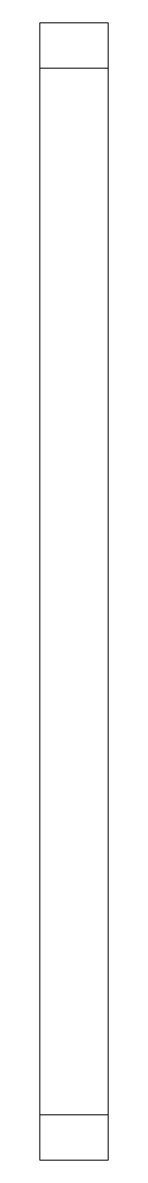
# Paper-space layout '_Direita' of a CAD drawing. Header units: millimetres. Extents: x -3 to 0, y -13 to 37.
import ezdxf

# ---------------------------------------------------------------- set-up
doc = ezdxf.new("R2010")
doc.units = ezdxf.units.MM

psp = doc.layouts.new('_Direita')

# ---------------------------------------------------------------- linework, layer by layer
at = {"color": 7, "linetype": 'Continuous', "lineweight": 15}
for p, q in [((-3, -13), (-3, 37)), ((-3, 37), (0, 37)), ((0, -13), (0, 37)), ((0, 35), (-3, 35)), ((-3, -11), (0, -11)), ((0, -13), (-3, -13))]:
    psp.add_line(p, q, dxfattribs=at)

doc.saveas('drawing.dxf')
